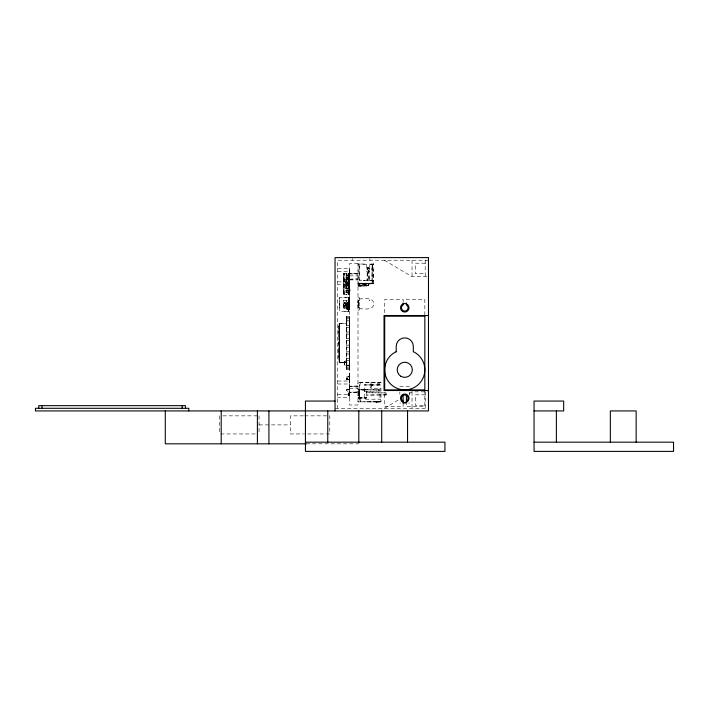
<?xml version="1.0" encoding="UTF-8"?>
<svg xmlns="http://www.w3.org/2000/svg" width="709" height="709" viewBox="0 0 709 709"><rect width="100%" height="100%" fill="white"/><g stroke="black" fill="none" stroke-linecap="round" stroke-linejoin="round"><path stroke-width="0.53" stroke-dasharray="3.54 2.66" d="M344.609 361.625L344.627 364.807L346.16 365.144C345.957 367.882 341.623 360.766 346.16 361.173L346.16 360.376L346.754 360.376L346.754 362.76C323.552 361.891 362.786 363.566 339.159 362.175L339.159 323.818L339.815 323.153L339.815 323.818L339.159 323.818L339.815 323.171M343.785 286.117L343.794 273.665L346.94 273.373M344.831 302.787L343.75 302.805L343.759 306.102L345.398 306.102L345.398 302.787L343.732 302.787L343.732 300.465L349.581 300.465L349.581 309.354L346.976 309.363L349.519 309.408L349.581 300.465L349.519 309.408L349.581 302.583L349.581 309.354L349.519 302.84L346.985 302.823L349.581 302.849L346.931 302.849L346.931 309.346L346.985 302.823L348.234 302.84M346.089 278.929L345.939 288.829L345.983 278.929L349.581 278.965L349.555 286.578M346.754 321.124L346.754 318.19M346.754 316.639L349.404 316.542L349.404 369.442L346.754 369.442L346.754 362.202L339.23 362.423L346.754 362.831M349.404 365.826L346.763 365.755L346.754 316.737M349.307 278.929L346.949 278.929L346.931 288.829L349.395 288.864M349.236 290.318L346.931 290.273L346.923 292.755L346.116 292.755L345.974 290.273C351.061 287.819 350.512 294.82 346.116 292.755M345.974 288.864L345.974 278.929L346.931 278.965L346.94 288.864L346.931 278.965L346.284 278.929M348.482 311.393L348.509 297.541L348.482 311.393L343.732 311.561L339.425 311.233L339.425 297.647L349.032 297.647L349.032 311.233L343.732 311.561M348.536 311.269L348.509 297.541L348.509 311.331L348.465 297.505L343.732 297.319M349.404 323.703L349.404 323.153L349.404 324.811L349.404 316.542L349.404 324.74L349.404 323.056M349.404 366.331L349.404 365.153L346.754 365.162L349.404 365.374L349.404 333.788M349.404 316.542L349.404 333.097L349.404 324.013L349.404 328.515M349.581 277.343L349.581 308.512L349.564 301.236M346.976 376.718C352.896 377.516 347.437 376.302 346.985 376.683L346.967 377.037M367.111 268.986L367.492 267.656L367.111 280.587L367.138 268.977L367.466 267.656L368.742 267.656L369.097 280.587M339.159 358.807L339.159 359.374L339.159 350.875L339.159 360.482L339.159 359.516M339.159 337.892L339.159 339.974L339.159 332.468L339.159 337.307L339.159 335.818M339.159 326.122L339.159 331.076L339.159 325.52M343.865 273.55L343.998 294.35L346.931 294.66L349.076 294.084L349.085 273.745L346.931 273.125L349.085 273.745L349.005 294.155L348.81 273.417L349.058 281.695C349.634 286.152 349.714 276.085 349.581 275.074L346.187 275.039L349.307 275.039M346.754 338.813L346.763 338.033M346.754 332.202L346.763 331.422M346.763 324.811L346.763 325.688M346.754 369.345L346.763 316.542L346.754 323.127L339.239 323.508L339.159 331.121M346.763 319.467L346.754 318.35L346.754 323.818M346.754 362.166L346.754 366.331M346.754 364.559L346.763 362.299M346.754 358.648L346.763 357.868M346.754 352.036L346.763 351.256M346.754 345.425L346.763 344.645M346.94 278.965L345.992 278.929L346.949 278.929L346.94 288.864L345.939 288.829L349.581 288.82L349.581 286.259M348.58 288.847L348.58 278.938L348.58 288.847L348.598 278.929L349.581 278.965M346.754 338.698C352.329 337.156 348.048 344.609 349.404 338.397M349.404 334.719L349.404 336.429M349.404 326.929L349.404 322.48L349.404 328.17L349.404 324.004L349.404 327.177M349.431 285.133L349.581 270.439L349.564 283.76L349.564 282.98M349.404 352.568L349.404 351.567L349.404 354.872L349.404 350.556M349.404 347.951L349.404 350.104M348.465 376.674L349.546 376.727L349.528 379.306L349.581 369.637M339.159 337.413L339.159 325.564L339.159 326.034M339.159 353.738L339.159 347.525M339.159 333.425L339.159 329.588L339.159 337.103M339.159 334.09L339.159 328.559M339.159 327.177C339.159 325.05 339.159 329.428 339.159 325.883L339.159 329.605L339.159 325.803M344.051 294.332L344.051 273.461L343.865 294.084L343.785 287.269M346.763 322.001L346.763 322.409M346.754 321.212L346.754 319.75L346.754 321.487M346.754 368.972L346.754 367.466M349.404 347.623L349.404 344.937L349.404 347.632L349.404 344.964L349.404 346.107M349.404 340.728L349.404 338.751M349.404 334.976L349.404 333.212M349.457 308.734C342.482 307.697 351.017 311.49 349.572 306.173M346.16 365.835L349.404 365.472M349.404 364.329L349.404 359.676L349.404 362.742L349.404 361.049M349.581 308.583L349.546 302.876M349.581 303.195L349.581 302.583M358.001 384.154L358.001 382.878M339.159 335.853L339.159 335.304M339.159 329.339L339.159 328.099M339.159 359.374L339.159 360.261L339.159 356.857M339.159 355.369L339.159 353.596M339.159 352.524L339.159 354.021L339.159 352.373M339.159 336.704L339.159 357.079M339.159 351.673L339.159 347.224L339.159 352.86M339.159 346.612L339.159 345.354M339.159 350.042L339.159 341.481L339.159 346.843M339.159 341.8L339.159 345.637M339.159 360.332L339.159 360.163M346.293 361.173L344.796 361.324L344.734 363.176C344.157 360.03 347.268 360.615 349.404 360.518L349.404 354.243M349.404 318.855C346.063 318.332 346.736 319.777 346.754 318.368L346.763 319.378M346.754 316.834L346.754 317.96M346.763 319.085L346.763 320.397M346.754 365.835L346.293 365.8C344.84 364.851 355.067 365.552 346.293 365.8C347.277 364.931 346.24 366.287 346.293 365.144M349.404 323.809L349.404 324.518L349.404 323.898M349.581 284.486L349.564 300.465M349.581 270.439L349.581 277.476L346.196 277.52M349.404 348.775L349.404 349.936M349.404 347.49L349.404 347.011L346.754 347.295M346.754 351.921C350.237 351.274 349.307 353.1 349.404 351.531M346.967 378.925L347.002 379.297C350.884 381.912 349.2 373.652 349.528 379.306L349.581 389.365C345.824 387.717 345.824 392.768 349.581 391.129M339.159 337.28L339.159 336.332M339.159 358.151L339.159 358.621L339.159 355.227L339.159 356.051M339.159 357.531L339.159 358.001L339.159 355.174M339.159 349.581L339.159 347.188L339.159 348.163M339.159 360.048L339.159 359.295M349.404 332.681L349.404 331.715L349.404 332.778M349.404 334.79L349.404 325.13L349.404 329.366L349.404 328.622M349.404 325.183L349.404 325.28M349.555 304.888L349.555 307.83L349.581 303.691L349.581 308.442L343.732 308.415L343.732 300.465M349.404 362.875L349.404 360.385M339.159 342.748L339.159 343.954L339.159 341.853M339.159 334.444L339.159 335.774M339.159 331.794L339.159 332.884L339.159 331.307M339.159 356.228L339.159 355.581L339.159 356.042M339.159 345.248L339.159 346.001L339.159 345.407M339.159 344.618L339.159 341.605M346.382 285.142L345.992 282.652L345.983 285.133L346.905 285.133L346.887 282.652L345.939 282.696L345.965 285.133L349.298 285.142M346.763 320.167C345.7 321.656 353.295 320.495 346.763 320.796M348.5 309.381C344.051 311.083 348.651 294.696 346.931 307.901L346.967 303.78M349.404 332.92L349.404 330.669M349.404 327.301L349.404 328.17M349.404 327L349.404 328.276M343.776 304.427C346.169 302.716 342.66 302.601 344.725 302.787L344.725 308.415L346.453 306.784L347.002 308.087L349.581 308.388L349.581 303.612L349.581 307.883L349.581 304.453M349.404 352.444L349.404 352.116M349.404 362.822L349.404 361.891L349.404 362.99M349.404 355.696L349.404 355.094L349.404 357.345M349.404 353.463C348.855 353.366 350.92 354.5 346.754 353.906M349.581 377.02L349.564 378.225L349.572 376.86M339.159 344.485L339.159 342.934L339.159 344.663M339.159 335.065L339.159 334.311L339.159 335.011M339.159 333L339.159 331.44L339.159 333.026M339.159 329.233L339.159 328.657L339.159 329.428M339.425 308.052L339.451 303.222L339.425 305.1M346.754 368.024C346.869 364.825 346.178 365.108 346.462 365.764M348.465 308.761L346.931 308.725L346.985 304.143L349.581 304.179L346.931 304.179L349.572 303.948L349.581 308.45L349.546 303.106M349.404 336.013L349.404 336.066M349.404 331.387L349.404 330.775L349.404 331.218M349.404 326.698L349.404 327.576L346.754 327.452M349.404 340.409L349.404 340.887M349.404 362.352L349.404 359.676L349.404 360.606M349.404 358.603L349.404 357.885L349.404 369.442L349.404 333.85M358.001 285.736L366.899 285.798L368.441 284.912L369.017 283.237C368.379 288.333 360.961 284.912 358.001 285.887L366.907 285.842L368.485 284.938L368.937 284.141L368.148 285.266L366.464 285.887L368.485 284.938L369.097 283.237L373.74 283.254L358.169 283.901L358.169 264.014L366.447 264.014L366.447 271.308L369.761 271.308L369.761 264.014L373.74 264.014L373.74 283.901L358.001 283.901L366.438 284.034L367.28 283.237L366.748 284.017L358.001 283.901L366.447 283.919L367.28 283.237L366.828 283.901L358.001 284.017L366.447 284.025M379.218 401.843L380.99 401.843L380.99 388.257L371.046 388.257C369.3 387.034 373.608 383.782 371.401 385.554L371.064 386.299M339.159 327.505L339.159 326.743M339.159 343.05L339.159 344.423M339.159 342.181L339.159 342.598M339.159 354.42L339.159 354.58M339.159 349.369L339.159 350.698M339.159 358.329L339.159 355.723M349.564 308.38L349.581 304.329L349.581 307.733M349.572 303.931L349.519 306.235M349.404 329.162L349.404 330.359M346.754 345.31L349.404 344.964L349.404 345.416M349.404 356.272L349.404 354.349L349.404 356.689M349.404 354.349L349.404 354.81M358.001 285.887L367.351 285.7L368.707 284.539L368.937 283.237L368.485 284.938L366.464 285.887L366.907 285.842L368.707 284.539L369.097 283.237L373.74 283.281L358.169 283.901L373.74 283.237L358.169 283.237L372.083 283.308L372.837 283.901L373.74 269.978L372.083 269.978L372.083 283.901M339.159 355.138L339.159 354.66M348.048 379.333L346.931 379.262L346.967 376.683L349.555 376.816M349.404 359.064L349.404 357.912M349.404 355.182L349.404 355.103M343.732 308.415L343.759 306.102L344.68 304.453M344.796 361.324L344.742 364.958L344.627 361.501M348.456 292.755L346.019 292.72L345.983 290.273L346.931 290.291L346.887 292.755L346.001 292.755M346.763 325.334L349.404 325.475L349.404 326.087M349.404 329.268L349.404 328.737M349.404 335.339L349.404 335.667M346.754 358.532L349.404 358.125L349.404 359.33M349.404 357.185L349.404 356.804M339.159 351.478L339.159 350.627M339.159 362.175C340.577 363.407 338.592 362.37 339.815 362.175L339.815 362.831L346.763 362.405M349.404 323.313L349.404 319.378M349.404 353.437L349.404 352.86M339.159 326.991L339.159 326.211L339.159 329.082M339.159 335.038L339.159 334.373L339.159 335.57M349.555 303.541L346.967 303.549L346.967 304.489L347.002 303.496L349.581 303.549L346.967 303.549L348.491 303.541M349.581 303.691L349.564 304.072M349.404 361.687L349.404 361.094L349.404 361.643M373.74 283.281L358.169 283.237L367.138 283.237L366.588 284.052L367.191 283.237M339.159 344.858L339.159 340.338L339.159 344.14M349.555 305.171L349.581 304.578L344.742 304.595M349.564 377.534L349.572 378.216M347.002 304.108L346.967 304.941L347.002 303.496L349.581 303.549M339.815 323.818L339.301 323.393L346.754 323.269L346.763 326.955M339.159 332.672L339.159 332.867M346.931 303.612L346.931 302.849L347.002 308.796L346.967 307.121M349.404 359.171L349.404 357.832M339.159 343.555L339.159 343.528M339.159 331.475L339.159 330.704M339.159 348.925L339.159 348.394L339.159 349.564M349.032 303.789L349.032 304.959L348.996 303.913M349.572 307.068L349.555 306.412L349.564 307.032M349.404 339.655L349.404 340.054M346.967 304.321L347.002 303.496L346.967 304.932M346.763 358.063L346.763 359.853M346.967 307.803L346.931 308.725L346.967 307.263M348.996 304.391C349.041 305.012 349.014 305.118 348.996 304.196M339.159 332.415L339.159 331.599M349.032 303.922L348.996 304.498M368.893 284.123L368.441 284.912L369.097 283.237L368.148 285.266L369.079 283.237L368.476 284.938L368.627 284.504M349.032 304.001L348.996 304.781L349.032 304.161M368.928 283.68L369.079 283.237M369.761 264.014L372.331 264.342L372.083 269.978L372.128 264.625L373.74 264.014L372.128 264.625L372.083 280.587L372.837 283.901M339.159 340.887L339.159 339.363L339.159 340.134M346.905 285.133L346.019 285.142L347.002 285.098L346.887 282.652L346.923 285.133L346.931 282.678L349.032 282.696L349.085 281.801M371.046 388.257L371.161 385.882L372.19 384.987L373.803 384.943M339.159 348.704L339.159 348.279M349.546 305.384L349.555 306.137M367.386 401.843L378.641 401.843L372.305 401.843M385.98 394.869L386.077 392.919L366.287 392.751L386.077 392.919L386.077 394.895L366.287 395.064L386.077 394.895L385.98 392.954M343.785 287.499L343.821 287.836M359.481 398.121L359.658 392.751L359.082 389.702L358.098 389.835L366.287 389.915L366.287 397.979L358.098 398.121L359.082 389.702L366.287 389.906L358.098 389.968L366.287 389.915M345.93 294.421L346.94 294.652M349.564 307.414L349.085 308.052C350.441 309.106 349.147 304.427 349.564 307.697M346.931 304.4L346.985 303.558M358.098 397.12L366.287 397.979L359.135 398.121L359.658 392.751L358.001 392.768L358.993 392.759L359.658 395.064L359.135 398.121L358.098 397.855L366.287 397.838M359.259 393.318L359.658 395.064L358.001 395.064L359.658 395.064M339.159 323.818L339.203 362.361L339.762 362.822L339.815 362.175M349.555 288.705L349.581 288.12C352.213 295.431 345.575 292.338 349.51 290.318L346.098 290.291L346.923 290.3L346.931 292.72L345.939 292.72M339.292 323.685L339.815 323.446M349.404 340.683L346.754 340.683M343.785 281.393L343.785 280.418M349.564 306.758L349.581 307.174M366.65 283.972L367.165 283.237L366.447 283.946M346.754 369.247L346.754 362.423L339.567 362.778L339.345 362.175L339.815 362.778M369.008 283.689L369.052 283.237M339.159 330.403L339.159 331.2M346.763 362.671L339.265 362.538M358.001 300.368L359.286 300.368L358.001 301.467L358.001 306.297M339.567 362.662L339.203 362.175L339.673 362.751M377.472 401.843L376.018 401.843M343.821 281.26L343.785 280.285M349.581 394.55L349.386 395.064L348.057 394.736L348.199 392.901L348.057 394.736L349.581 395.064L348.341 395.037L348.199 392.901L349.581 392.883M358.391 302.291L358.249 304.188L358.001 301.786M339.425 305.03L339.425 303.195L339.425 304.01M339.239 362.361L339.815 362.724M343.821 279.514L343.785 280.073L343.865 273.639M343.785 279.674L343.785 279.523M376.107 401.879L380.99 401.843L358.001 401.843L377.321 401.843L376.116 401.843M377.285 401.879L376.284 401.843L377.17 401.843M377.746 401.879L378.721 401.879M339.425 303.824L339.451 303.363L339.451 304.498M343.821 280.587L343.785 281.26M378.907 391.013L378.907 389.48L364.417 389.25L379.12 389.631L378.907 391.013L364.417 391.244L379.12 390.863L378.907 389.48M339.584 362.45L339.345 362.175M339.23 323.561L339.726 323.623M339.54 323.375L339.186 323.685M346.754 360.473L346.16 361.173L346.754 360.376L346.763 361.173M339.469 323.375L339.629 323.818M349.386 395.064L349.581 394.115M367.244 268.986L367.59 267.656L367.235 280.587M376.798 401.843L376.319 401.879L377.055 401.843M345.398 305.88L344.131 306.102M358.249 304.188L358.107 305.49L358.391 303.7M348.819 294.359L348.872 273.523M359.658 392.751L359.135 398.121L358.958 392.759L358.001 392.777L359.41 392.751L359.082 389.702L359.1 392.759L359.658 392.751L359.117 394.647L359.233 392.751L358.001 392.768M344.725 308.415L345.203 306.767L344.663 302.832L343.83 302.787M376.736 401.879L377.082 401.879M364.196 280.587C362.724 280.649 363.956 280.587 363.673 280.587M348.562 292.755L349.493 292.746M345.398 304.578L345.841 303.567M378.641 401.879L378.048 401.843L380.99 401.843M347.126 300.465L346.4 302.052L346.355 300.465L348.589 300.465L348.589 308.415L346.976 307.945L349.581 308.016L349.581 308.725M368.822 284.087L368.077 285.16M343.821 294.2L343.998 273.523M347.667 379.333L346.931 379.262L349.555 379.191M349.581 393.158L348.341 395.037L349.581 395.064L348.863 395.055M346.958 275.057L346.063 275.03L346.958 275.057C344.778 274.738 349.005 274.986 346.94 277.476L346.019 277.52L346.967 277.476L346.976 275.03L345.939 275.074L345.983 277.52L349.502 277.52M349.581 393.256L348.341 395.037L349.581 394.993M358.001 302.273L358.001 301.945M349.555 308.123L346.967 308.052M367.537 285.479L366.899 285.798L368.122 285.231C366.19 286.498 364.054 285.479 358.001 285.824C358.55 286.977 371.472 284.708 366.535 285.798M346.754 360.376L346.169 361.182M358.391 302.176L358.249 303.053M371.161 385.882L372.216 384.978L380.99 384.943L380.99 382.293L358.001 382.293L380.99 382.293M359.286 300.368L358.001 301.387L358.213 301.866M372.331 264.342L372.083 269.978L372.517 264.218L369.761 264.333M346.284 282.652L349.457 282.678L348.518 282.652L348.544 285.142C351.035 286.099 348.766 279.337 349.581 285.098L346.196 285.142M384.438 408.295L398.715 399.787M409.182 393.539L412.035 391.838L427.385 391.838M345.974 282.696L349.493 282.669M346.16 360.766L346.754 360.651L346.293 360.872M358.284 305.322L358.391 306.35M348.456 277.511L349.581 277.476M346.293 360.509L346.754 360.863L346.16 360.695M346.754 360.837L346.293 360.846M358.001 302.167L358.001 302.433M366.854 285.718L367.315 285.612L366.916 285.842M346.4 284.256L349.581 283.928L346.4 284.256L346.4 285.532L349.581 285.887M346.621 365.8L346.16 365.933L346.754 365.933M347.72 283.963L346.4 284.327L349.581 283.919M373.74 264.014L372.252 264.395L372.083 280.587L363.841 280.613M349.183 379.333L346.985 379.333L346.985 376.683L349.581 376.745M358.001 391.82L349.581 392.511L358.001 392.511L349.581 391.82M349.209 292.755L346.276 292.746M345.93 273.293L346.949 273.222M358.001 307.343L359.286 307.263L358.001 307.201M349.581 279.16L358.001 278.672M344.477 306.093L343.759 306.102L344.725 306.102M345.93 294.625L346.949 294.572L345.93 294.652M349.431 275.03L348.527 275.074L348.606 277.52L348.606 275.048M346.116 277.52L347.002 277.476L346.887 275.03M347.038 292.755L346.169 292.737M345.992 285.142L346.931 285.098L346.116 285.142M358.001 385.944L349.581 386.21L358.001 387.203M358.001 273.293L349.581 273.55L358.001 273.878M349.581 389.48L346.736 389.56L346.949 391.076M358.001 389.232L359.445 389.188M348.536 278.929L347.038 278.929M349.581 279.337L358.001 279.16M348.252 392.954L349.581 392.928M366.447 264.36L358.169 264.014M346.098 290.291L346.931 290.291M358.098 398.121L366.287 397.979M349.457 379.288L346.985 379.315L346.985 376.683L346.985 379.333L349.528 379.306L348.429 379.297M348.589 282.696L349.581 282.696L348.562 282.669L348.606 285.142L349.502 285.142M428.484 260.238L337.679 260.238L337.679 408.295M425.196 263.207L415.323 263.207L415.323 273.718L425.196 273.718M337.679 268.445L349.519 268.445L349.519 284.77L337.679 284.77M337.679 271.352L349.519 271.352M345.948 275.074L349.51 275.074L348.553 275.074L348.562 277.494M349.581 275.872L358.001 275.872M384.438 260.238L412.035 276.687L427.385 276.687M359.826 280.587L359.392 264.218L359.826 280.587L373.74 280.587M337.679 281.854L349.519 281.854M349.581 285.754L346.4 285.505L349.581 285.824M346.258 290.318L349.51 290.318M358.001 297.488L359.286 297.488L359.286 310.081L358.001 310.081M344.742 302.973L349.581 302.973M359.286 308.637C363.46 308.929 373.829 310.693 373.82 303.541C373.164 296.716 363.46 298.985 359.286 298.941M346.754 317.535L349.404 317.535M346.754 332.087L349.404 332.087M346.754 334.063L349.404 334.152M346.754 367.138L349.404 367.129M346.754 368.45L349.404 368.45M337.679 381.043L349.519 381.043L349.519 397.492L337.679 397.492M337.679 384.003L349.519 384.003M399.832 386.582L409.696 386.582M349.581 388.532L358.001 388.532M337.679 394.532L349.519 394.532M425.196 394.816L415.323 394.816L415.323 405.318L425.196 405.318M380.99 400.186L379.997 399.194L364.417 399.194L364.417 384.943L380.99 384.943L364.417 384.943L372.305 384.952M399.832 403.031L400.647 403.031M408.481 403.031L409.696 403.031M335.047 408.295L428.484 408.295M222.856 415.855L257.952 415.855M303.461 415.855L290.3 415.855L290.3 433.952L303.461 433.952M304.56 415.855L329.782 415.855L329.782 433.952L304.56 433.952M259.051 424.904L290.3 424.904M220.667 433.952L255.754 433.952M306.191 443.825L358.807 443.825M349.581 279.922L358.001 279.931M349.218 288.864L345.939 288.829M349.581 389.436L346.949 389.409L346.736 390.934L349.581 391.013M349.581 273.878L358.001 274.055M349.581 386.538L358.001 386.715M358.001 307.52L359.286 307.795L358.001 307.449M346.4 285.408L347.729 285.754M346.16 360.376L346.754 360.571M358.001 305.827L358.391 306.182L358.001 305.685M359.445 397.164L360.509 401.843A35.831 35.831 0 0 1 360.447 382.293L359.445 386.972L359.445 397.164L360.447 401.843M339.159 341.18L339.159 340.497M349.404 329.534L349.404 328.887M349.404 321.797L349.404 322.409M339.159 356.521L339.159 355.581M349.404 334.542L349.404 333.31M339.159 339.815L339.159 339.398M349.404 366.686L349.404 367.253M343.785 293.304L343.794 294.084L343.785 293.039M343.785 293.127L343.794 294.084M339.159 350.875L339.159 354.349M339.159 353.968L339.159 354.447M339.425 297.647L339.451 303.647M339.159 351.292L339.159 352.976M346.754 365.587L346.754 366.261M348.863 300.465L348.89 308.415M346.754 318.368L346.754 318.926M346.754 327.336L346.763 328.116L346.754 327.017M346.754 333.948L346.763 334.728L346.754 333.629M346.754 340.559L346.763 341.339L346.754 340.24M346.754 347.18L346.763 347.951M346.754 353.782L346.763 354.571L346.754 353.463M349.404 319.75L349.404 320.822M346.754 327.815L346.763 329.455M425.196 260.238L425.196 276.687M425.196 391.838L425.196 408.295M424.833 315.124L424.833 299.393L406.408 299.393L406.408 303.089M424.833 389.87L424.833 406.647L406.408 406.647L406.408 402.03M412.035 260.238L412.035 276.687M412.035 391.838L412.035 408.295M409.696 392.059L409.696 395.347M403.12 302.158L403.12 299.393L384.695 299.393L384.695 315.124M403.12 402.951L403.12 406.647L384.695 406.647L384.695 391.962M399.832 392.059L399.832 394.257M379.997 388.257L379.997 399.194M379.661 382.293L379.661 384.943M378.668 382.293L378.668 384.943M377.675 382.293L377.675 384.943M369.93 258.484L369.93 260.238M352.24 258.484L352.24 260.238M345.398 302.787L345.398 306.102M259.051 415.855L259.051 433.952M219.568 415.855L219.568 433.952M348.606 290.273L348.606 292.755L348.606 290.273M349.404 363.735L349.404 364.461L349.404 363.735M369.097 268.986L369.017 280.587L368.618 267.656L369.097 268.986M371.046 382.293L371.029 384.943L371.029 382.293M346.967 308.575L346.931 309.346L346.985 308.583M369.274 300.067L369.194 300.607L369.274 300.067M347.002 379.297L348.474 379.297L347.002 379.297M372.216 384.978L371.401 385.554L372.26 384.969M358.993 392.759L358.001 392.821L358.993 392.759M369.052 268.977L368.618 267.656L368.964 268.986M358.001 263.526L349.581 263.526L349.581 404.999L358.001 404.999L358.001 263.526M359.445 391.306L358.001 391.279L359.445 391.306M348.048 305.1L348.048 308.424L348.048 305.1"/><path stroke-width="1.06" d="M428.484 315.514L384.039 315.514L384.039 390.526L428.484 390.526M335.047 401.055L305.437 401.055L305.437 451.394L444.933 451.394L444.933 442.177L305.437 442.177M403.341 403.031L405.929 403.031M534.054 410.928L563.664 410.928L563.664 401.055L534.054 401.055L534.054 451.394L673.55 451.394L673.55 442.177L534.054 442.177M306.191 443.825L165.286 443.825L165.286 410.928M636.159 442.177L636.159 410.928L610.334 410.928L610.334 442.177M556.379 410.928L556.379 442.177M407.551 410.928L407.551 442.177M406.408 303.089L406.408 304.932A3.288 3.288 0 0 1 407.285 309.895A3.288 3.288 0 0 1 402.242 309.895A3.288 3.288 0 0 1 403.12 304.932L403.12 303.089M406.408 395.347L406.408 401.932M403.12 395.347L403.12 402.951M381.717 410.928L381.717 442.177M358.807 410.928L358.807 442.726M335.047 410.928L335.047 257.606L428.484 257.606L428.484 410.928L35.45 410.928L35.45 408.295L188.762 408.295L188.762 410.928M327.762 410.928L327.762 442.177M268.915 410.928L268.915 443.825M257.402 410.928L257.402 443.825M221.217 410.928L221.217 443.825M185.474 408.26L185.474 405.663L38.738 405.663L38.738 408.295M182.186 405.663L182.186 408.26M42.026 405.663L42.026 408.295M403.12 401.108A3.288 3.288 0 0 1 402.242 396.145A3.288 3.288 0 0 1 407.285 396.145A3.288 3.288 0 0 1 406.408 401.108M396.207 351.806L394.727 352.417A20.074 20.074 0 0 0 389.392 382.7A20.074 20.074 0 0 0 420.136 382.7A20.074 20.074 0 0 0 414.8 352.417L413.32 351.806L413.32 346.435A8.552 8.552 0 0 0 404.759 337.883A8.552 8.552 0 0 0 396.207 346.435L396.207 351.806M424.833 316.17L384.695 316.17L384.695 389.87L424.833 389.87L424.833 316.17M401.914 401.454A4.281 4.281 0 0 0 408.951 399.132A4.281 4.281 0 0 0 403.421 394.195A4.281 4.281 0 0 0 401.914 401.454M402.623 311.481A4.281 4.281 0 0 0 409.04 307.777A4.281 4.281 0 0 0 402.623 304.081A4.281 4.281 0 0 0 402.623 311.481M400.984 376.355A7.569 7.569 0 0 0 412.328 369.797A7.569 7.569 0 0 0 400.984 363.247A7.569 7.569 0 0 0 400.984 376.355"/></g></svg>
